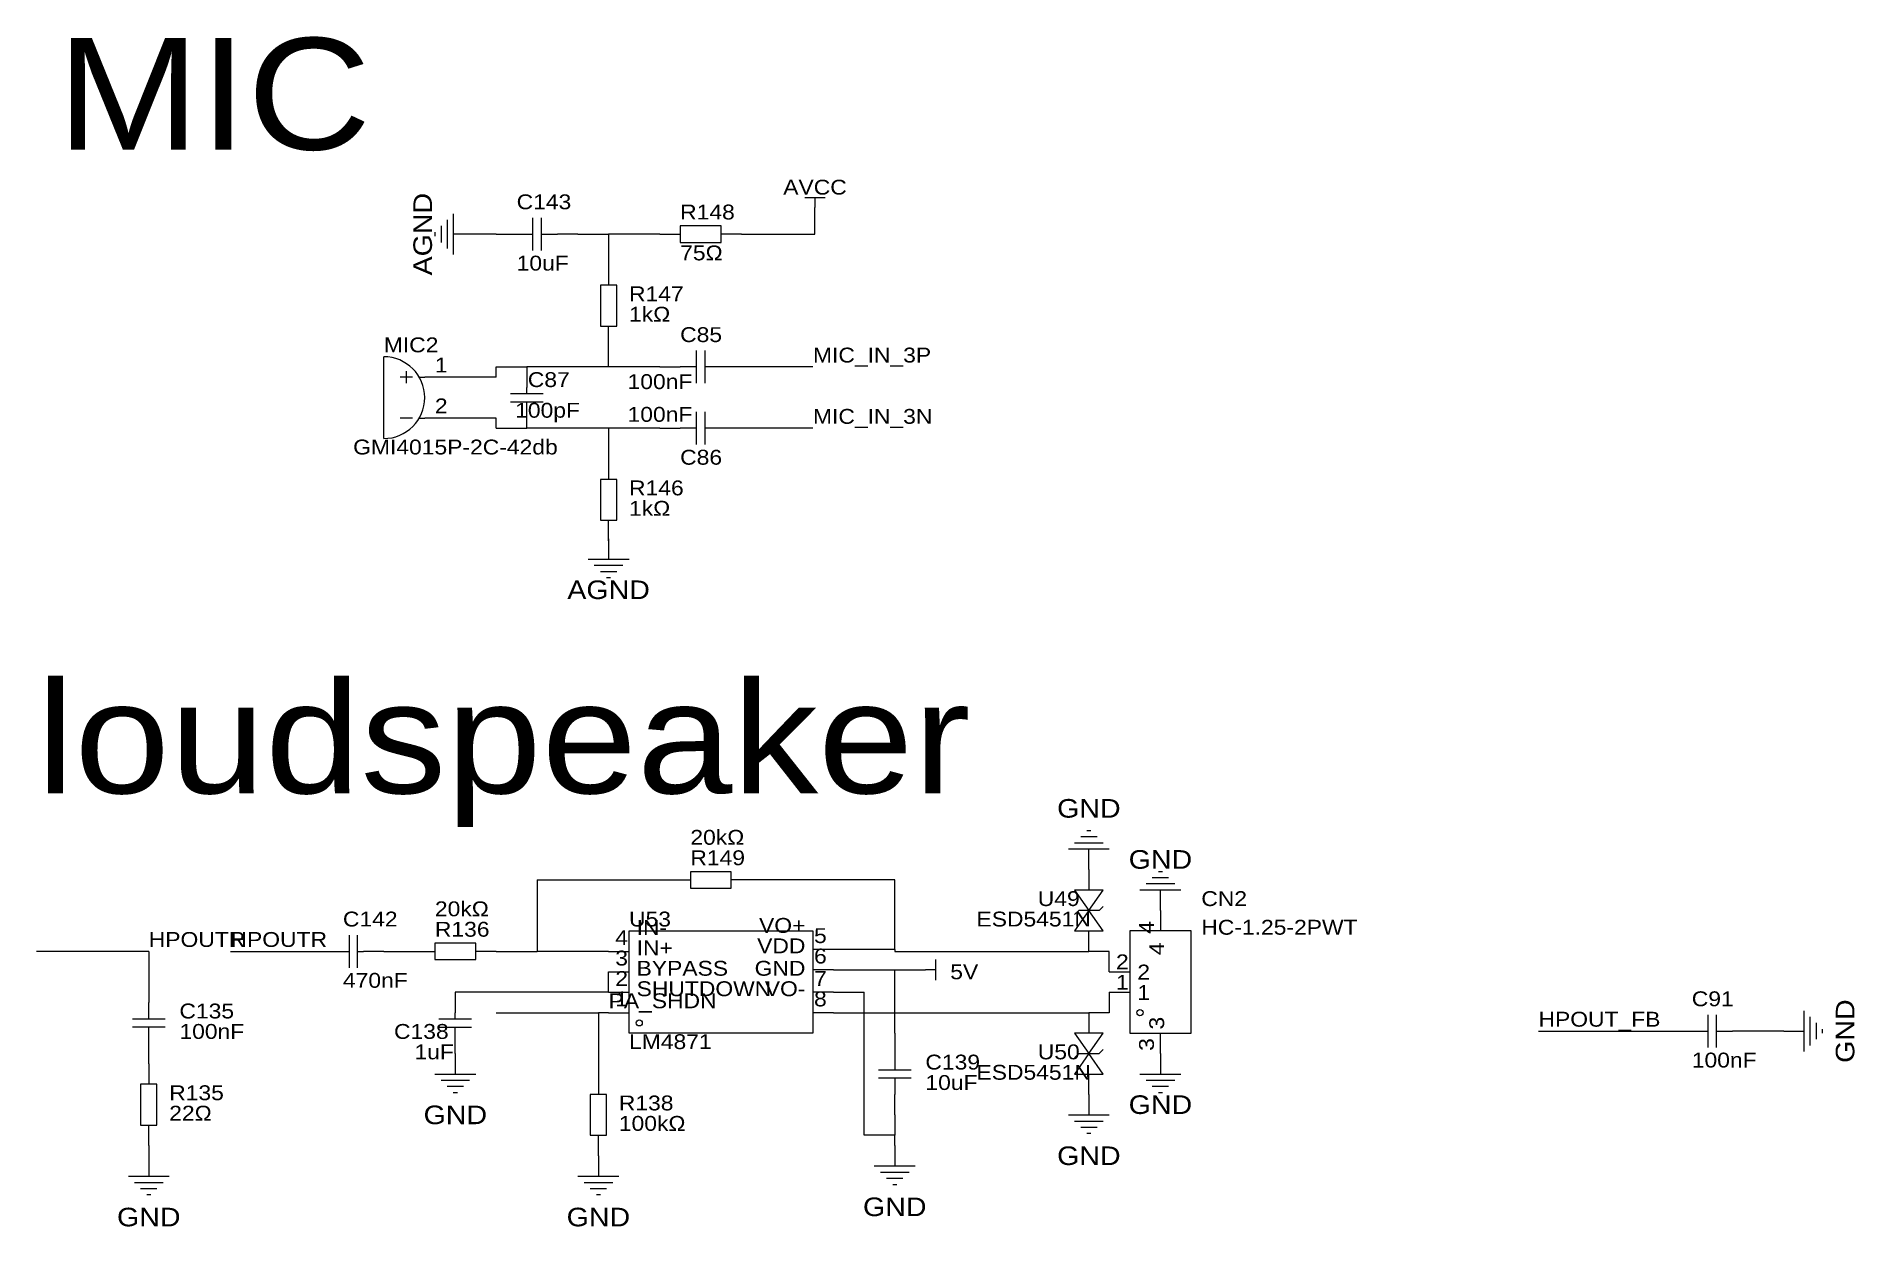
# Model space of a CAD drawing. Header units: millimetres. Extents: x 11 to 237, y 53 to 201.
import ezdxf
from ezdxf.enums import TextEntityAlignment as Align

# ---------------------------------------------------------------- set-up
doc = ezdxf.new("R2010")
doc.units = ezdxf.units.MM
doc.header["$MEASUREMENT"] = 0
doc.styles.get("Standard").update_dxf_attribs({"font": 'arial.ttf'})

msp = doc.modelspace()

# ---------------------------------------------------------------- linework, layer by layer
at = {"color": 1, "true_color": 0xa00000}
for points in [[(106.93, 181.1), (109.47, 181.1)], [(108.2, 181.1), (108.2, 179.83)], [(63.25, 179.07), (63.25, 173.99)], [(73.15, 174.5), (73.15, 178.56)], [(74.17, 178.56), (74.17, 174.5)], [(60.96, 176.78), (60.96, 176.28)], [(61.72, 177.55), (61.72, 175.51)], [(62.48, 178.31), (62.48, 174.75)], [(71.12, 176.53), (73.15, 176.53)], [(74.17, 176.53), (76.2, 176.53)], [(54.61, 151.13), (54.61, 161.29)], [(93.47, 157.99), (93.47, 162.05)], [(94.49, 162.05), (94.49, 157.99)], [(58.17, 158.75), (56.64, 158.75)], [(57.4, 159.51), (57.4, 157.99)], [(58.93, 158.75), (59.69, 158.75)], [(93.47, 160.02), (91.44, 160.02)], [(96.52, 160.02), (94.49, 160.02)], [(70.36, 156.72), (74.42, 156.72)], [(72.39, 156.72), (72.39, 157.48)], [(58.17, 153.67), (56.64, 153.67)], [(58.93, 153.67), (59.69, 153.67)], [(70.36, 155.7), (74.42, 155.7)], [(72.39, 154.94), (72.39, 155.7)], [(93.47, 150.37), (93.47, 154.43)], [(94.49, 154.43), (94.49, 150.37)], [(93.47, 152.4), (91.44, 152.4)], [(96.52, 152.4), (94.49, 152.4)], [(80.01, 136.14), (85.09, 136.14)], [(80.77, 135.38), (84.33, 135.38)], [(81.53, 134.62), (83.57, 134.62)], [(82.3, 133.86), (82.8, 133.86)], [(142.49, 102.36), (141.99, 102.36)], [(144.78, 100.08), (139.7, 100.08)], [(144.02, 100.84), (140.46, 100.84)], [(143.26, 101.6), (141.22, 101.6)], [(151.38, 97.28), (150.88, 97.28)], [(153.67, 95), (148.59, 95)], [(152.91, 95.76), (149.35, 95.76)], [(152.15, 96.52), (150.11, 96.52)], [(144.02, 92.96), (143.51, 92.46), (140.97, 92.46), (140.46, 91.95)], [(50.29, 89.41), (50.29, 85.34)], [(51.31, 89.41), (51.31, 85.34)], [(49.53, 87.38), (50.29, 87.38)], [(51.31, 87.38), (52.07, 87.38)], [(123.19, 86.36), (123.19, 83.82)], [(123.19, 85.09), (121.92, 85.09)], [(25.4, 78.99), (25.4, 81.03)], [(63.5, 78.99), (63.5, 79.76)], [(219.2, 75.44), (219.2, 79.5)], [(220.22, 79.5), (220.22, 75.44)], [(231.14, 74.93), (231.14, 80.01)], [(231.9, 75.69), (231.9, 79.25)], [(23.37, 78.99), (27.43, 78.99)], [(27.43, 77.98), (23.37, 77.98)], [(25.4, 75.95), (25.4, 77.98)], [(61.47, 78.99), (65.53, 78.99)], [(61.47, 77.98), (65.53, 77.98)], [(63.5, 77.22), (63.5, 77.98)], [(217.17, 77.47), (219.2, 77.47)], [(220.22, 77.47), (222.25, 77.47)], [(232.66, 76.45), (232.66, 78.49)], [(233.43, 77.22), (233.43, 77.72)], [(118.11, 74.68), (118.11, 72.64)], [(140.46, 74.17), (140.97, 74.68), (143.51, 74.68), (144.02, 75.18)], [(116.08, 72.64), (120.14, 72.64)], [(60.96, 72.14), (66.04, 72.14)], [(61.72, 71.37), (65.28, 71.37)], [(62.48, 70.61), (64.52, 70.61)], [(120.14, 71.63), (116.08, 71.63)], [(118.11, 71.63), (118.11, 69.6)], [(148.59, 72.14), (153.67, 72.14)], [(149.35, 71.37), (152.91, 71.37)], [(150.11, 70.61), (152.15, 70.61)], [(63.25, 69.85), (63.75, 69.85)], [(150.88, 69.85), (151.38, 69.85)], [(139.7, 67.06), (144.78, 67.06)], [(140.46, 66.29), (144.02, 66.29)], [(141.22, 65.53), (143.26, 65.53)], [(141.99, 64.77), (142.49, 64.77)], [(22.86, 59.44), (27.94, 59.44)], [(78.74, 59.44), (83.82, 59.44)], [(115.57, 60.71), (120.65, 60.71)], [(116.33, 59.94), (119.89, 59.94)], [(117.09, 59.18), (119.13, 59.18)], [(23.62, 58.67), (27.18, 58.67)], [(24.38, 57.91), (26.42, 57.91)], [(25.15, 57.15), (25.65, 57.15)], [(79.5, 58.67), (83.06, 58.67)], [(80.26, 57.91), (82.3, 57.91)], [(81.03, 57.15), (81.53, 57.15)], [(117.86, 58.42), (118.36, 58.42)]]:
    msp.add_lwpolyline(points, dxfattribs=at)
at = {"color": 1, "true_color": 0x880000}
for points in [[(108.2, 178.56), (108.2, 179.83)], [(65.79, 176.53), (63.25, 176.53)], [(68.58, 176.53), (71.12, 176.53)], [(78.74, 176.53), (76.2, 176.53)], [(88.9, 176.53), (91.44, 176.53)], [(99.06, 176.53), (96.52, 176.53)], [(82.55, 172.72), (82.55, 170.18)], [(82.55, 162.56), (82.55, 165.1)], [(64.77, 158.75), (59.69, 158.75)], [(72.39, 160.02), (72.39, 157.48)], [(88.9, 160.02), (91.44, 160.02)], [(99.06, 160.02), (96.52, 160.02)], [(64.77, 153.67), (59.69, 153.67)], [(72.39, 152.4), (72.39, 154.94)], [(88.9, 152.4), (91.44, 152.4)], [(99.06, 152.4), (96.52, 152.4)], [(82.55, 148.59), (82.55, 146.05)], [(82.55, 138.43), (82.55, 140.97)], [(82.55, 138.68), (82.55, 136.14)], [(142.24, 97.54), (142.24, 100.08)], [(142.24, 97.54), (142.24, 95)], [(90.17, 96.27), (92.71, 96.27)], [(100.33, 96.27), (97.79, 96.27)], [(151.13, 92.46), (151.13, 95)], [(151.13, 92.46), (151.13, 89.92)], [(142.24, 87.38), (142.24, 89.92)], [(46.99, 87.38), (49.53, 87.38)], [(54.61, 87.38), (52.07, 87.38)], [(58.42, 87.38), (60.96, 87.38)], [(68.58, 87.38), (66.04, 87.38)], [(82.55, 87.38), (85.09, 87.38)], [(110.49, 87.63), (107.95, 87.63)], [(82.55, 84.84), (85.09, 84.84)], [(110.49, 85.09), (107.95, 85.09)], [(120.65, 85.09), (121.92, 85.09)], [(144.78, 84.84), (147.32, 84.84)], [(25.4, 83.57), (25.4, 81.03)], [(63.5, 82.3), (63.5, 79.76)], [(82.55, 82.3), (85.09, 82.3)], [(110.49, 82.3), (107.95, 82.3)], [(144.78, 82.3), (147.32, 82.3)], [(82.55, 79.76), (85.09, 79.76)], [(110.49, 79.76), (107.95, 79.76)], [(142.24, 79.76), (142.24, 77.22)], [(63.5, 74.68), (63.5, 77.22)], [(118.11, 77.22), (118.11, 74.68)], [(151.13, 74.68), (151.13, 77.22)], [(214.63, 77.47), (217.17, 77.47)], [(224.79, 77.47), (222.25, 77.47)], [(228.6, 77.47), (231.14, 77.47)], [(25.4, 73.41), (25.4, 75.95)], [(63.5, 74.68), (63.5, 72.14)], [(151.13, 74.68), (151.13, 72.14)], [(25.4, 73.41), (25.4, 70.87)], [(81.28, 72.14), (81.28, 69.6)], [(142.24, 69.6), (142.24, 72.14)], [(118.11, 67.06), (118.11, 69.6)], [(142.24, 69.6), (142.24, 67.06)], [(25.4, 63.25), (25.4, 65.79)], [(81.28, 61.98), (81.28, 64.52)], [(25.4, 61.98), (25.4, 59.44)], [(81.28, 61.98), (81.28, 59.44)], [(118.11, 63.25), (118.11, 60.71)]]:
    msp.add_lwpolyline(points, dxfattribs=at)
at = {"color": 1, "true_color": 0x008800}
for points in [[(108.2, 176.53), (108.2, 178.56)], [(68.58, 176.53), (65.79, 176.53)], [(78.74, 176.53), (82.55, 176.53)], [(88.9, 176.53), (82.55, 176.53)], [(82.55, 176.53), (82.55, 172.72)], [(99.06, 176.53), (108.2, 176.53)], [(82.55, 160.02), (82.55, 162.56)], [(68.58, 158.75), (64.77, 158.75)], [(68.58, 158.75), (68.58, 160.02)], [(68.58, 160.02), (72.39, 160.02)], [(82.55, 160.02), (72.39, 160.02)], [(88.9, 160.02), (82.55, 160.02)], [(107.95, 160.02), (99.06, 160.02)], [(68.58, 153.67), (64.77, 153.67)], [(68.58, 152.4), (68.58, 153.67)], [(68.58, 152.4), (72.39, 152.4)], [(82.55, 152.4), (72.39, 152.4)], [(88.9, 152.4), (82.55, 152.4)], [(82.55, 152.4), (82.55, 148.59)], [(107.95, 152.4), (99.06, 152.4)], [(82.55, 138.68), (82.55, 138.43)], [(73.66, 96.27), (90.17, 96.27)], [(73.66, 96.27), (73.66, 87.38)], [(118.11, 96.27), (100.33, 96.27)], [(118.11, 87.63), (118.11, 96.27)], [(25.4, 87.38), (11.43, 87.38)], [(25.4, 87.38), (25.4, 83.57)], [(35.56, 87.38), (46.99, 87.38)], [(54.61, 87.38), (58.42, 87.38)], [(68.58, 87.38), (73.66, 87.38)], [(82.55, 87.38), (73.66, 87.38)], [(118.11, 87.63), (110.49, 87.63)], [(118.11, 87.63), (118.11, 87.38)], [(118.11, 87.38), (142.24, 87.38)], [(144.78, 87.38), (142.24, 87.38)], [(144.78, 84.84), (144.78, 87.38)], [(82.55, 82.3), (82.55, 84.84)], [(110.49, 85.09), (118.11, 85.09)], [(118.11, 85.09), (120.65, 85.09)], [(118.11, 77.22), (118.11, 85.09)], [(82.55, 82.3), (63.5, 82.3)], [(110.49, 82.3), (114.3, 82.3)], [(114.3, 64.52), (114.3, 82.3)], [(144.78, 82.3), (144.78, 79.76)], [(68.58, 79.76), (81.28, 79.76)], [(82.55, 79.76), (81.28, 79.76)], [(81.28, 79.76), (81.28, 72.14)], [(110.49, 79.76), (142.24, 79.76)], [(144.78, 79.76), (142.24, 79.76)], [(198.12, 77.47), (214.63, 77.47)], [(228.6, 77.47), (224.79, 77.47)], [(118.11, 67.06), (118.11, 64.52)], [(118.11, 64.52), (114.3, 64.52)], [(118.11, 63.25), (118.11, 64.52)], [(25.4, 63.25), (25.4, 61.98)]]:
    msp.add_lwpolyline(points, dxfattribs=at)
at = {"color": 1, "true_color": 0xa00000}
for points in [[(91.44, 177.55), (91.44, 175.51), (96.52, 175.51), (96.52, 177.55)], [(81.53, 165.1), (83.57, 165.1), (83.57, 170.18), (81.53, 170.18)], [(81.53, 140.97), (83.57, 140.97), (83.57, 146.05), (81.53, 146.05)], [(92.71, 97.28), (92.71, 95.25), (97.79, 95.25), (97.79, 97.28)], [(140.46, 95), (142.24, 92.46), (144.02, 95)], [(144.02, 89.92), (142.24, 92.46), (140.46, 89.92)], [(60.96, 88.39), (60.96, 86.36), (66.04, 86.36), (66.04, 88.39)], [(85.09, 89.92), (107.95, 89.92), (107.95, 77.22), (85.09, 77.22)], [(147.32, 89.92), (147.32, 77.22), (154.94, 77.22), (154.94, 89.92)], [(140.46, 77.22), (142.24, 74.68), (144.02, 77.22)], [(144.02, 72.14), (142.24, 74.68), (140.46, 72.14)], [(24.38, 65.79), (26.42, 65.79), (26.42, 70.87), (24.38, 70.87)], [(80.26, 64.52), (82.3, 64.52), (82.3, 69.6), (80.26, 69.6)]]:
    msp.add_lwpolyline(points, close=True, dxfattribs=at)
at = {"color": 1, "lineweight": 0, "true_color": 0xa00000}
for centre in [(148.59, 79.76), (86.36, 78.49)]:
    msp.add_circle(centre, 0.381, dxfattribs=at)
at = {"color": 1, "true_color": 0xa00000}
msp.add_arc((54.61, 156.21), 5.08, 270, 450, dxfattribs=at)

# ---------------------------------------------------------------- texts
at = {"color": 1, "true_color": 0x000000, "width": 1.1}
for s, height, p in [('MIC', 13.868, (13.97, 182.88)), ('1', 1.85, (60.96, 158.78)), ('2', 1.85, (60.96, 153.7)), ('loudspeaker', 13.8684, (11.43, 102.87)), ('IN-', 1.849, (86.03, 88.88)), ('IN+', 1.849, (86.03, 86.34)), ('5', 1.85, (108.08, 87.86)), ('BYPASS', 1.849, (86.03, 83.8)), ('6', 1.85, (108.08, 85.32)), ('SHUTDOWN', 1.849, (86.03, 81.26)), ('7', 1.85, (108.08, 82.53)), ('2', 1.85, (148.26, 83.33)), ('8', 1.85, (108.08, 79.99)), ('1', 1.85, (148.26, 80.79))]:
    msp.add_text(s, height=height, dxfattribs=at).set_placement(p, align=Align.BOTTOM_LEFT)
at = {"color": 1, "true_color": 0x000080, "width": 1.1}
for s, height, p in [('AVCC', 1.849, (108.2, 182.37)), ('AVCC', 1.849, (108.2, 182.37)), ('AGND', 2.311, (82.55, 132.33)), ('AGND', 2.311, (82.55, 132.33)), ('GND', 2.311, (142.24, 105.16)), ('GND', 2.311, (142.24, 105.16)), ('GND', 2.311, (151.13, 98.81)), ('GND', 2.311, (151.13, 98.81)), ('5V', 1.849, (126.75, 84.84)), ('5V', 1.849, (126.75, 84.84)), ('GND', 2.311, (63.5, 67.06)), ('GND', 2.311, (63.5, 67.06)), ('GND', 2.311, (151.13, 68.33)), ('GND', 2.311, (151.13, 68.33)), ('GND', 2.311, (142.24, 61.98)), ('GND', 2.311, (142.24, 61.98)), ('GND', 2.311, (118.11, 55.63)), ('GND', 2.311, (118.11, 55.63)), ('GND', 2.311, (25.4, 54.36)), ('GND', 2.311, (25.4, 54.36)), ('GND', 2.311, (81.28, 54.36)), ('GND', 2.311, (81.28, 54.36))]:
    msp.add_text(s, height=height, dxfattribs=at).set_placement(p, align=Align.MIDDLE_CENTER)
for s, p in [('AGND', (59.44, 176.53)), ('AGND', (59.44, 176.53)), ('GND', (236.22, 77.47)), ('GND', (236.22, 77.47))]:
    msp.add_text(s, height=2.311, rotation=90, dxfattribs=at).set_placement(p, align=Align.MIDDLE_CENTER)
for s, height, p in [('C143', 1.849, (71.12, 179.07)), ('R148', 1.849, (91.44, 177.8)), ('75Ω', 1.849, (91.44, 172.72)), ('10uF', 1.849, (71.12, 171.45)), ('R147', 1.849, (85.09, 167.64)), ('1kΩ', 1.849, (85.09, 165.1)), ('C85', 1.849, (91.44, 162.56)), ('MIC2', 1.849, (54.61, 161.29)), ('GMI4015P-2C-42db', 1.8491, (50.8, 148.59)), ('C86', 1.849, (91.44, 147.32)), ('R146', 1.849, (85.09, 143.51)), ('1kΩ', 1.849, (85.09, 140.97)), ('20kΩ', 1.849, (92.71, 100.08)), ('R149', 1.849, (92.71, 97.54)), ('20kΩ', 1.849, (60.96, 91.19)), ('U49', 1.849, (135.89, 92.46)), ('CN2', 1.849, (156.21, 92.46)), ('C142', 1.849, (49.53, 89.92)), ('R136', 1.849, (60.96, 88.65)), ('U53', 1.849, (85.09, 89.92)), ('ESD5451N', 1.849, (128.27, 89.92)), ('HC-1.25-2PWT', 1.8491, (156.21, 88.9)), ('470nF', 1.849, (49.53, 82.3)), ('C91', 1.849, (217.17, 80.01)), ('C135', 1.849, (29.21, 78.49)), ('100nF', 1.849, (29.21, 75.95)), ('C138', 1.849, (55.88, 75.95)), ('LM4871', 1.849, (85.09, 74.68)), ('1uF', 1.849, (58.42, 73.41)), ('U50', 1.849, (135.89, 73.41)), ('100nF', 1.849, (217.17, 72.39)), ('C139', 1.849, (121.92, 72.14)), ('ESD5451N', 1.849, (128.27, 70.87)), ('R135', 1.849, (27.94, 68.33)), ('10uF', 1.849, (121.92, 69.6)), ('22Ω', 1.849, (27.94, 65.79)), ('R138', 1.849, (83.82, 67.06)), ('100kΩ', 1.849, (83.82, 64.52))]:
    msp.add_text(s, height=height, dxfattribs=at).set_placement(p, align=Align.BOTTOM_LEFT)
at = {"color": 1, "true_color": 0x0000ff, "width": 1.1}
for s, p in [('MIC_IN_3P', (107.95, 160.02)), ('MIC_IN_3N', (107.95, 152.4)), ('HPOUTR', (25.4, 87.38)), ('HPOUTR', (35.56, 87.38)), ('PA_SHDN', (82.55, 79.76)), ('HPOUT_FB', (198.12, 77.47))]:
    msp.add_text(s, height=1.849, dxfattribs=at).set_placement(p, align=Align.BOTTOM_LEFT)
at = {"color": 1, "true_color": 0x000080, "width": 1.1}
for s, p in [('C87', (77.72, 156.97)), ('100nF', (92.96, 156.72)), ('100pF', (78.99, 153.16)), ('100nF', (92.96, 152.65))]:
    msp.add_text(s, height=1.849, dxfattribs=at).set_placement(p, align=Align.BOTTOM_RIGHT)
at = {"color": 1, "true_color": 0x000000, "width": 1.1}
for s, height, p in [('VO+', 1.849, (107.01, 89.13)), ('4', 1.85, (84.96, 87.61)), ('VDD', 1.849, (107.01, 86.59)), ('3', 1.85, (84.96, 85.07)), ('GND', 1.849, (107.01, 83.8)), ('2', 1.85, (147.19, 84.6)), ('2', 1.85, (84.96, 82.53)), ('VO-', 1.849, (107.01, 81.26)), ('1', 1.85, (147.19, 82.06)), ('1', 1.85, (84.96, 79.99))]:
    msp.add_text(s, height=height, dxfattribs=at).set_placement(p, align=Align.BOTTOM_RIGHT)
for s, p in [('4', (150.88, 89.56)), ('3', (152.15, 77.67))]:
    msp.add_text(s, height=1.85, rotation=90, dxfattribs=at).set_placement(p, align=Align.BOTTOM_LEFT)
for s, p in [('4', (152.15, 88.49)), ('3', (150.88, 76.6))]:
    msp.add_text(s, height=1.85, rotation=90, dxfattribs=at).set_placement(p, align=Align.BOTTOM_RIGHT)

doc.saveas('drawing.dxf')
